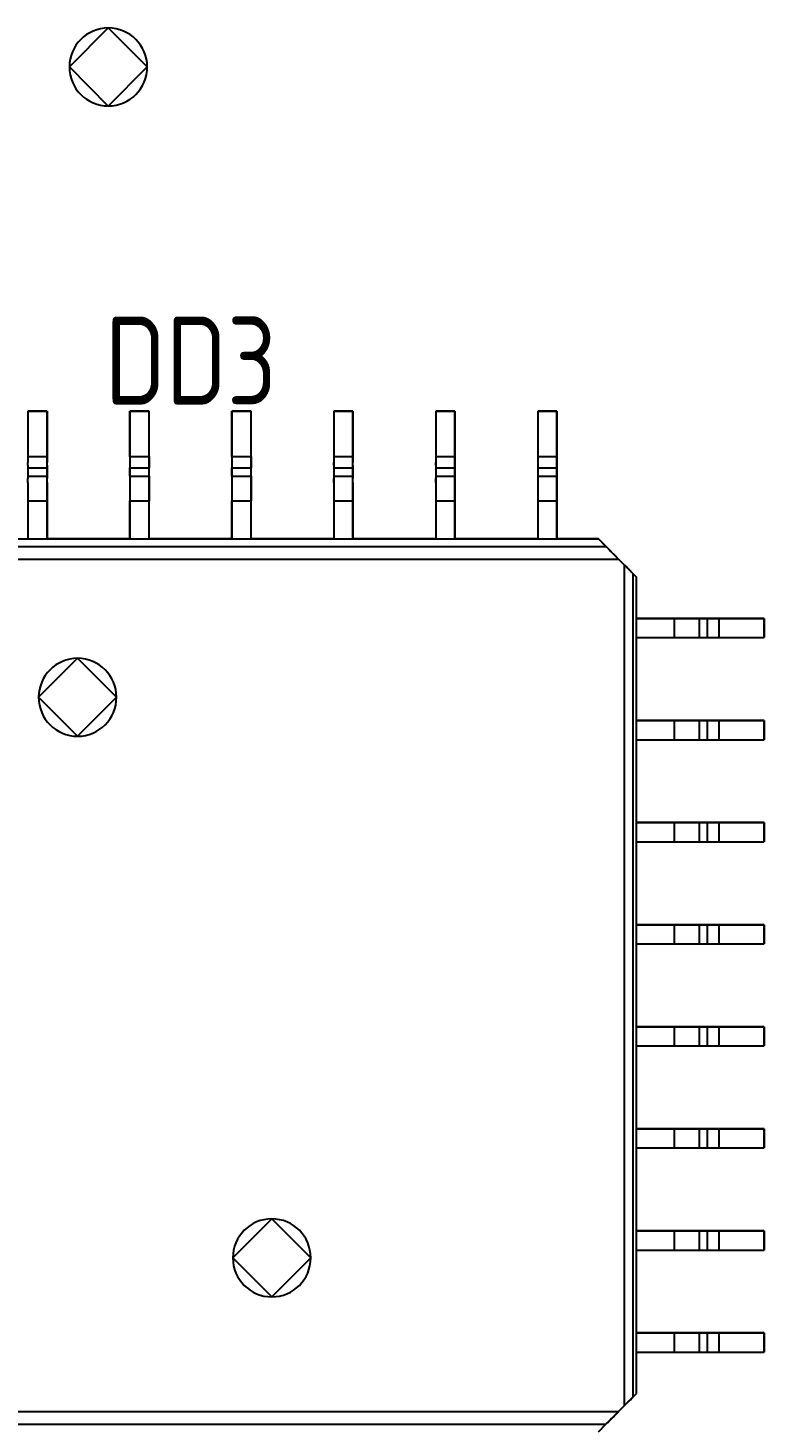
# Model space of a CAD drawing. Header units: inches. Extents: x 0 to 840, y -594 to 0.
# Drawn here: x 252.1 to 263.65, y -261.28 to -239.34 of the extents above; entities that cross this region are included whole.
import ezdxf

# ---------------------------------------------------------------- set-up
doc = ezdxf.new("R2010")
doc.units = ezdxf.units.IN
doc.header["$MEASUREMENT"] = 0
doc.styles.add('GOST type A0', font='', dxfattribs={"oblique": 15, "height": 5})
doc.styles.get('GOST type A0').set_extended_font_data('GOST type A')

msp = doc.modelspace()

# ---------------------------------------------------------------- linework, layer by layer
at = {"color": 18, "true_color": 0x000000}
for p, q in [((253.356, -239.335), (252.745, -239.946)), ((253.968, -239.946), (253.356, -239.335)), ((252.745, -239.946), (253.356, -240.558)), ((253.356, -240.558), (253.968, -239.946)), ((252.396, -245.342), (252.096, -245.342)), ((252.096, -245.342), (252.396, -245.342)), ((252.096, -245.342), (252.096, -246.05)), ((252.396, -245.342), (252.096, -245.342)), ((252.096, -245.342), (252.396, -245.342)), ((252.096, -245.342), (252.096, -246.05)), ((252.396, -247.342), (252.396, -245.342)), ((252.396, -245.342), (252.396, -246.05)), ((252.396, -247.342), (252.396, -245.342)), ((252.396, -245.342), (252.396, -246.05)), ((253.996, -245.342), (253.696, -245.342)), ((253.696, -245.342), (253.696, -247.342)), ((253.696, -245.342), (253.996, -245.342)), ((253.696, -246.05), (253.696, -245.342)), ((253.996, -245.342), (253.696, -245.342)), ((253.696, -245.342), (253.696, -247.342)), ((253.696, -245.342), (253.996, -245.342)), ((253.696, -246.05), (253.696, -245.342)), ((253.996, -247.342), (253.996, -245.342)), ((253.996, -246.05), (253.996, -245.342)), ((253.996, -247.342), (253.996, -245.342)), ((253.996, -246.05), (253.996, -245.342)), ((255.596, -245.342), (255.296, -245.342)), ((255.296, -245.342), (255.296, -247.342)), ((255.296, -245.342), (255.596, -245.342)), ((255.296, -246.05), (255.296, -245.342)), ((255.596, -245.342), (255.296, -245.342)), ((255.296, -245.342), (255.296, -247.342)), ((255.296, -245.342), (255.596, -245.342)), ((255.296, -246.05), (255.296, -245.342)), ((255.596, -247.342), (255.596, -245.342)), ((255.596, -246.05), (255.596, -245.342)), ((255.596, -247.342), (255.596, -245.342)), ((255.596, -246.05), (255.596, -245.342)), ((257.196, -245.342), (256.896, -245.342)), ((256.896, -245.342), (256.896, -247.342)), ((256.896, -245.342), (257.196, -245.342)), ((256.896, -245.342), (256.896, -246.05)), ((257.196, -245.342), (256.896, -245.342)), ((256.896, -245.342), (256.896, -247.342)), ((256.896, -245.342), (257.196, -245.342)), ((256.896, -245.342), (256.896, -246.05)), ((257.196, -247.342), (257.196, -245.342)), ((257.196, -245.342), (257.196, -246.05)), ((257.196, -247.342), (257.196, -245.342)), ((257.196, -245.342), (257.196, -246.05)), ((258.796, -245.342), (258.496, -245.342)), ((258.496, -245.342), (258.496, -247.342)), ((258.496, -245.342), (258.796, -245.342)), ((258.496, -245.342), (258.496, -246.05)), ((258.796, -245.342), (258.496, -245.342)), ((258.496, -245.342), (258.496, -247.342)), ((258.496, -245.342), (258.796, -245.342)), ((258.496, -245.342), (258.496, -246.05)), ((258.796, -247.342), (258.796, -245.342)), ((258.796, -245.342), (258.796, -246.05)), ((258.796, -247.342), (258.796, -245.342)), ((258.796, -245.342), (258.796, -246.05)), ((260.396, -245.342), (260.096, -245.342)), ((260.096, -245.342), (260.096, -247.342)), ((260.096, -245.342), (260.396, -245.342)), ((260.096, -245.342), (260.096, -246.05)), ((260.396, -245.342), (260.096, -245.342)), ((260.096, -245.342), (260.096, -247.342)), ((260.096, -245.342), (260.396, -245.342)), ((260.096, -245.342), (260.096, -246.05)), ((260.396, -247.342), (260.396, -245.342)), ((260.396, -245.342), (260.396, -246.05)), ((260.396, -247.342), (260.396, -245.342)), ((260.396, -245.342), (260.396, -246.05)), ((252.096, -246.05), (252.096, -246.1)), ((252.096, -246.05), (252.396, -246.05)), ((252.096, -246.05), (252.096, -246.1)), ((252.096, -246.05), (252.396, -246.05)), ((252.096, -246.1), (252.096, -246.146)), ((252.096, -246.1), (252.096, -246.146)), ((252.096, -246.186), (252.096, -246.146)), ((252.096, -246.186), (252.096, -246.146)), ((252.096, -246.186), (252.096, -246.214)), ((252.096, -246.186), (252.096, -246.214)), ((252.096, -246.214), (252.096, -246.232)), ((252.096, -246.214), (252.096, -246.232)), ((252.096, -246.232), (252.096, -246.36)), ((252.096, -246.232), (252.396, -246.232)), ((252.096, -246.232), (252.096, -246.36)), ((252.096, -246.232), (252.396, -246.232)), ((252.396, -246.05), (252.396, -246.1)), ((252.396, -246.05), (252.396, -246.1)), ((252.396, -246.1), (252.396, -246.146)), ((252.396, -246.1), (252.396, -246.146)), ((252.396, -246.186), (252.396, -246.146)), ((252.396, -246.186), (252.396, -246.146)), ((252.396, -246.186), (252.396, -246.214)), ((252.396, -246.186), (252.396, -246.214)), ((252.396, -246.214), (252.396, -246.232)), ((252.396, -246.214), (252.396, -246.232)), ((252.396, -246.232), (252.396, -246.36)), ((252.396, -246.232), (252.396, -246.36)), ((253.696, -246.05), (253.696, -246.1)), ((253.696, -246.05), (253.996, -246.05)), ((253.696, -246.05), (253.696, -246.1)), ((253.696, -246.05), (253.996, -246.05)), ((253.696, -246.1), (253.696, -246.146)), ((253.696, -246.1), (253.696, -246.146)), ((253.696, -246.146), (253.696, -246.186)), ((253.696, -246.146), (253.696, -246.186)), ((253.696, -246.186), (253.696, -246.214)), ((253.696, -246.186), (253.696, -246.214)), ((253.696, -246.214), (253.696, -246.232)), ((253.696, -246.214), (253.696, -246.232)), ((253.696, -246.36), (253.696, -246.232)), ((253.696, -246.232), (253.996, -246.232)), ((253.696, -246.36), (253.696, -246.232)), ((253.696, -246.232), (253.996, -246.232)), ((253.996, -246.05), (253.996, -246.1)), ((253.996, -246.05), (253.996, -246.1)), ((253.996, -246.1), (253.996, -246.146)), ((253.996, -246.1), (253.996, -246.146)), ((253.996, -246.146), (253.996, -246.186)), ((253.996, -246.146), (253.996, -246.186)), ((253.996, -246.186), (253.996, -246.214)), ((253.996, -246.186), (253.996, -246.214)), ((253.996, -246.214), (253.996, -246.232)), ((253.996, -246.214), (253.996, -246.232)), ((253.996, -246.36), (253.996, -246.232)), ((253.996, -246.36), (253.996, -246.232)), ((255.296, -246.05), (255.296, -246.1)), ((255.296, -246.05), (255.596, -246.05)), ((255.296, -246.05), (255.296, -246.1)), ((255.296, -246.05), (255.596, -246.05)), ((255.296, -246.1), (255.296, -246.146)), ((255.296, -246.1), (255.296, -246.146)), ((255.296, -246.146), (255.296, -246.186)), ((255.296, -246.146), (255.296, -246.186)), ((255.296, -246.186), (255.296, -246.214)), ((255.296, -246.186), (255.296, -246.214)), ((255.296, -246.214), (255.296, -246.232)), ((255.296, -246.214), (255.296, -246.232)), ((255.296, -246.36), (255.296, -246.232)), ((255.296, -246.232), (255.596, -246.232)), ((255.296, -246.36), (255.296, -246.232)), ((255.296, -246.232), (255.596, -246.232)), ((255.596, -246.05), (255.596, -246.1)), ((255.596, -246.05), (255.596, -246.1)), ((255.596, -246.1), (255.596, -246.146)), ((255.596, -246.1), (255.596, -246.146)), ((255.596, -246.146), (255.596, -246.186)), ((255.596, -246.146), (255.596, -246.186)), ((255.596, -246.186), (255.596, -246.214)), ((255.596, -246.186), (255.596, -246.214)), ((255.596, -246.214), (255.596, -246.232)), ((255.596, -246.214), (255.596, -246.232)), ((255.596, -246.36), (255.596, -246.232)), ((255.596, -246.36), (255.596, -246.232)), ((256.896, -246.05), (256.896, -246.1)), ((256.896, -246.05), (257.196, -246.05)), ((256.896, -246.05), (256.896, -246.1)), ((256.896, -246.05), (257.196, -246.05)), ((256.896, -246.1), (256.896, -246.146)), ((256.896, -246.1), (256.896, -246.146)), ((256.896, -246.186), (256.896, -246.146)), ((256.896, -246.186), (256.896, -246.146)), ((256.896, -246.186), (256.896, -246.214)), ((256.896, -246.186), (256.896, -246.214)), ((256.896, -246.214), (256.896, -246.232)), ((256.896, -246.214), (256.896, -246.232)), ((256.896, -246.232), (256.896, -246.36)), ((256.896, -246.232), (257.196, -246.232)), ((256.896, -246.232), (256.896, -246.36)), ((256.896, -246.232), (257.196, -246.232)), ((257.196, -246.05), (257.196, -246.1)), ((257.196, -246.05), (257.196, -246.1)), ((257.196, -246.1), (257.196, -246.146)), ((257.196, -246.1), (257.196, -246.146)), ((257.196, -246.186), (257.196, -246.146)), ((257.196, -246.186), (257.196, -246.146)), ((257.196, -246.186), (257.196, -246.214)), ((257.196, -246.186), (257.196, -246.214)), ((257.196, -246.214), (257.196, -246.232)), ((257.196, -246.214), (257.196, -246.232)), ((257.196, -246.232), (257.196, -246.36)), ((257.196, -246.232), (257.196, -246.36)), ((258.496, -246.05), (258.496, -246.1)), ((258.496, -246.05), (258.796, -246.05)), ((258.496, -246.05), (258.496, -246.1)), ((258.496, -246.05), (258.796, -246.05)), ((258.496, -246.1), (258.496, -246.146)), ((258.496, -246.1), (258.496, -246.146)), ((258.496, -246.186), (258.496, -246.146)), ((258.496, -246.186), (258.496, -246.146)), ((258.496, -246.186), (258.496, -246.214)), ((258.496, -246.186), (258.496, -246.214)), ((258.496, -246.214), (258.496, -246.232)), ((258.496, -246.214), (258.496, -246.232)), ((258.496, -246.232), (258.496, -246.36)), ((258.496, -246.232), (258.796, -246.232)), ((258.496, -246.232), (258.496, -246.36)), ((258.496, -246.232), (258.796, -246.232)), ((258.796, -246.05), (258.796, -246.1)), ((258.796, -246.05), (258.796, -246.1)), ((258.796, -246.1), (258.796, -246.146)), ((258.796, -246.1), (258.796, -246.146)), ((258.796, -246.146), (258.796, -246.186)), ((258.796, -246.146), (258.796, -246.186)), ((258.796, -246.186), (258.796, -246.214)), ((258.796, -246.186), (258.796, -246.214)), ((258.796, -246.214), (258.796, -246.232)), ((258.796, -246.214), (258.796, -246.232)), ((258.796, -246.232), (258.796, -246.36)), ((258.796, -246.232), (258.796, -246.36)), ((260.096, -246.05), (260.096, -246.1)), ((260.096, -246.05), (260.396, -246.05)), ((260.096, -246.05), (260.096, -246.1)), ((260.096, -246.05), (260.396, -246.05)), ((260.096, -246.1), (260.096, -246.146)), ((260.096, -246.1), (260.096, -246.146)), ((260.096, -246.146), (260.096, -246.186)), ((260.096, -246.146), (260.096, -246.186)), ((260.096, -246.186), (260.096, -246.214)), ((260.096, -246.186), (260.096, -246.214)), ((260.096, -246.214), (260.096, -246.232)), ((260.096, -246.214), (260.096, -246.232)), ((260.096, -246.232), (260.096, -246.36)), ((260.096, -246.232), (260.396, -246.232)), ((260.096, -246.232), (260.096, -246.36)), ((260.096, -246.232), (260.396, -246.232)), ((260.396, -246.05), (260.396, -246.1)), ((260.396, -246.05), (260.396, -246.1)), ((260.396, -246.1), (260.396, -246.146)), ((260.396, -246.1), (260.396, -246.146)), ((260.396, -246.146), (260.396, -246.186)), ((260.396, -246.146), (260.396, -246.186)), ((260.396, -246.186), (260.396, -246.214)), ((260.396, -246.186), (260.396, -246.214)), ((260.396, -246.214), (260.396, -246.232)), ((260.396, -246.214), (260.396, -246.232)), ((260.396, -246.232), (260.396, -246.36)), ((260.396, -246.232), (260.396, -246.36)), ((252.096, -246.36), (252.096, -246.398)), ((252.096, -246.36), (252.396, -246.36)), ((252.096, -246.36), (252.096, -246.398)), ((252.096, -246.36), (252.396, -246.36)), ((252.096, -246.462), (252.096, -246.398)), ((252.096, -246.462), (252.096, -246.398)), ((252.096, -246.462), (252.096, -246.546)), ((252.096, -246.462), (252.096, -246.546)), ((252.396, -246.36), (252.396, -246.398)), ((252.396, -246.36), (252.396, -246.398)), ((252.396, -246.462), (252.396, -246.398)), ((252.396, -246.462), (252.396, -246.398)), ((252.396, -246.462), (252.396, -246.546)), ((252.396, -246.462), (252.396, -246.546)), ((253.696, -246.36), (253.696, -246.398)), ((253.696, -246.36), (253.996, -246.36)), ((253.696, -246.36), (253.696, -246.398)), ((253.696, -246.36), (253.996, -246.36)), ((253.696, -246.398), (253.696, -246.462)), ((253.696, -246.398), (253.696, -246.462)), ((253.696, -246.462), (253.696, -246.546)), ((253.696, -246.462), (253.696, -246.546)), ((253.996, -246.36), (253.996, -246.398)), ((253.996, -246.36), (253.996, -246.398)), ((253.996, -246.398), (253.996, -246.462)), ((253.996, -246.398), (253.996, -246.462)), ((253.996, -246.462), (253.996, -246.546)), ((253.996, -246.462), (253.996, -246.546)), ((255.296, -246.36), (255.296, -246.398)), ((255.296, -246.36), (255.596, -246.36)), ((255.296, -246.36), (255.296, -246.398)), ((255.296, -246.36), (255.596, -246.36)), ((255.296, -246.398), (255.296, -246.462)), ((255.296, -246.398), (255.296, -246.462)), ((255.296, -246.462), (255.296, -246.546)), ((255.296, -246.462), (255.296, -246.546)), ((255.596, -246.36), (255.596, -246.398)), ((255.596, -246.36), (255.596, -246.398)), ((255.596, -246.398), (255.596, -246.462)), ((255.596, -246.398), (255.596, -246.462)), ((255.596, -246.462), (255.596, -246.546)), ((255.596, -246.462), (255.596, -246.546)), ((256.896, -246.36), (256.896, -246.398)), ((256.896, -246.36), (257.196, -246.36)), ((256.896, -246.36), (256.896, -246.398)), ((256.896, -246.36), (257.196, -246.36)), ((256.896, -246.462), (256.896, -246.398)), ((256.896, -246.462), (256.896, -246.398)), ((256.896, -246.462), (256.896, -246.546)), ((256.896, -246.462), (256.896, -246.546)), ((257.196, -246.36), (257.196, -246.398)), ((257.196, -246.36), (257.196, -246.398)), ((257.196, -246.462), (257.196, -246.398)), ((257.196, -246.462), (257.196, -246.398)), ((257.196, -246.462), (257.196, -246.546)), ((257.196, -246.462), (257.196, -246.546)), ((258.496, -246.36), (258.496, -246.398)), ((258.496, -246.36), (258.796, -246.36)), ((258.496, -246.36), (258.496, -246.398)), ((258.496, -246.36), (258.796, -246.36)), ((258.496, -246.462), (258.496, -246.398)), ((258.496, -246.462), (258.496, -246.398)), ((258.496, -246.462), (258.496, -246.546)), ((258.496, -246.462), (258.496, -246.546)), ((258.796, -246.36), (258.796, -246.398)), ((258.796, -246.36), (258.796, -246.398)), ((258.796, -246.398), (258.796, -246.462)), ((258.796, -246.398), (258.796, -246.462)), ((258.796, -246.462), (258.796, -246.546)), ((258.796, -246.462), (258.796, -246.546)), ((260.096, -246.36), (260.096, -246.398)), ((260.096, -246.36), (260.396, -246.36)), ((260.096, -246.36), (260.096, -246.398)), ((260.096, -246.36), (260.396, -246.36)), ((260.096, -246.398), (260.096, -246.462)), ((260.096, -246.398), (260.096, -246.462)), ((260.096, -246.462), (260.096, -246.546)), ((260.096, -246.462), (260.096, -246.546)), ((260.396, -246.36), (260.396, -246.398)), ((260.396, -246.36), (260.396, -246.398)), ((260.396, -246.398), (260.396, -246.462)), ((260.396, -246.398), (260.396, -246.462)), ((260.396, -246.462), (260.396, -246.546)), ((260.396, -246.462), (260.396, -246.546)), ((252.096, -246.546), (252.096, -246.644)), ((252.096, -246.546), (252.096, -246.644)), ((252.096, -246.644), (252.096, -246.75)), ((252.096, -246.644), (252.096, -246.75)), ((252.396, -246.546), (252.396, -246.644)), ((252.396, -246.546), (252.396, -246.644)), ((252.396, -246.644), (252.396, -246.75)), ((252.396, -246.644), (252.396, -246.75)), ((253.696, -246.546), (253.696, -246.644)), ((253.696, -246.546), (253.696, -246.644)), ((253.696, -246.644), (253.696, -246.75)), ((253.696, -246.644), (253.696, -246.75)), ((253.996, -246.546), (253.996, -246.644)), ((253.996, -246.546), (253.996, -246.644)), ((253.996, -246.644), (253.996, -246.75)), ((253.996, -246.644), (253.996, -246.75)), ((255.296, -246.546), (255.296, -246.644)), ((255.296, -246.546), (255.296, -246.644)), ((255.296, -246.644), (255.296, -246.75)), ((255.296, -246.644), (255.296, -246.75)), ((255.596, -246.546), (255.596, -246.644)), ((255.596, -246.546), (255.596, -246.644)), ((255.596, -246.644), (255.596, -246.75)), ((255.596, -246.644), (255.596, -246.75)), ((256.896, -246.546), (256.896, -246.644)), ((256.896, -246.546), (256.896, -246.644)), ((256.896, -246.644), (256.896, -246.75)), ((256.896, -246.644), (256.896, -246.75)), ((257.196, -246.546), (257.196, -246.644)), ((257.196, -246.546), (257.196, -246.644)), ((257.196, -246.644), (257.196, -246.75)), ((257.196, -246.644), (257.196, -246.75)), ((258.496, -246.546), (258.496, -246.644)), ((258.496, -246.546), (258.496, -246.644)), ((258.496, -246.644), (258.496, -246.75)), ((258.496, -246.644), (258.496, -246.75)), ((258.796, -246.546), (258.796, -246.644)), ((258.796, -246.546), (258.796, -246.644)), ((258.796, -246.644), (258.796, -246.75)), ((258.796, -246.644), (258.796, -246.75)), ((260.096, -246.546), (260.096, -246.644)), ((260.096, -246.546), (260.096, -246.644)), ((260.096, -246.644), (260.096, -246.75)), ((260.096, -246.644), (260.096, -246.75)), ((260.396, -246.546), (260.396, -246.644)), ((260.396, -246.546), (260.396, -246.644)), ((260.396, -246.644), (260.396, -246.75)), ((260.396, -246.644), (260.396, -246.75)), ((252.096, -246.75), (252.096, -247.342)), ((252.096, -246.75), (252.396, -246.75)), ((252.096, -246.75), (252.096, -247.342)), ((252.096, -246.75), (252.396, -246.75)), ((252.396, -246.75), (252.396, -247.342)), ((252.396, -246.75), (252.396, -247.342)), ((253.696, -247.342), (253.696, -246.75)), ((253.696, -246.75), (253.996, -246.75)), ((253.696, -247.342), (253.696, -246.75)), ((253.696, -246.75), (253.996, -246.75)), ((253.996, -247.342), (253.996, -246.75)), ((253.996, -247.342), (253.996, -246.75)), ((255.296, -247.342), (255.296, -246.75)), ((255.296, -246.75), (255.596, -246.75)), ((255.296, -247.342), (255.296, -246.75)), ((255.296, -246.75), (255.596, -246.75)), ((255.596, -247.342), (255.596, -246.75)), ((255.596, -247.342), (255.596, -246.75)), ((256.896, -246.75), (256.896, -247.342)), ((256.896, -246.75), (257.196, -246.75)), ((256.896, -246.75), (256.896, -247.342)), ((256.896, -246.75), (257.196, -246.75)), ((257.196, -246.75), (257.196, -247.342)), ((257.196, -246.75), (257.196, -247.342)), ((258.496, -246.75), (258.496, -247.342)), ((258.496, -246.75), (258.796, -246.75)), ((258.496, -246.75), (258.496, -247.342)), ((258.496, -246.75), (258.796, -246.75)), ((258.796, -246.75), (258.796, -247.342)), ((258.796, -246.75), (258.796, -247.342)), ((260.096, -246.75), (260.096, -247.342)), ((260.096, -246.75), (260.396, -246.75)), ((260.096, -246.75), (260.096, -247.342)), ((260.096, -246.75), (260.396, -246.75)), ((260.396, -246.75), (260.396, -247.342)), ((260.396, -246.75), (260.396, -247.342)), ((250.796, -247.342), (252.096, -247.342)), ((250.796, -247.342), (252.096, -247.342)), ((252.096, -247.342), (252.396, -247.342)), ((252.096, -247.342), (252.396, -247.342)), ((253.696, -247.342), (252.396, -247.342)), ((252.396, -247.342), (253.696, -247.342)), ((253.696, -247.342), (252.396, -247.342)), ((252.396, -247.342), (253.696, -247.342)), ((253.696, -247.342), (253.996, -247.342)), ((253.696, -247.342), (253.996, -247.342)), ((255.296, -247.342), (253.996, -247.342)), ((253.996, -247.342), (255.296, -247.342)), ((255.296, -247.342), (253.996, -247.342)), ((253.996, -247.342), (255.296, -247.342)), ((255.296, -247.342), (255.596, -247.342)), ((255.296, -247.342), (255.596, -247.342)), ((256.896, -247.342), (255.596, -247.342)), ((255.596, -247.342), (256.896, -247.342)), ((256.896, -247.342), (255.596, -247.342)), ((255.596, -247.342), (256.896, -247.342)), ((256.896, -247.342), (257.196, -247.342)), ((256.896, -247.342), (257.196, -247.342)), ((258.496, -247.342), (257.196, -247.342)), ((257.196, -247.342), (258.496, -247.342)), ((258.496, -247.342), (257.196, -247.342)), ((257.196, -247.342), (258.496, -247.342)), ((258.496, -247.342), (258.796, -247.342)), ((258.496, -247.342), (258.796, -247.342)), ((260.096, -247.342), (258.796, -247.342)), ((258.796, -247.342), (260.096, -247.342)), ((260.096, -247.342), (258.796, -247.342)), ((258.796, -247.342), (260.096, -247.342)), ((260.096, -247.342), (260.396, -247.342)), ((260.096, -247.342), (260.396, -247.342)), ((261.046, -247.342), (260.396, -247.342)), ((260.396, -247.342), (261.046, -247.342)), ((261.046, -247.342), (260.396, -247.342)), ((260.396, -247.342), (261.046, -247.342)), ((261.458, -247.754), (261.046, -247.342)), ((261.046, -247.342), (261.166, -247.462)), ((261.458, -247.754), (261.046, -247.342)), ((261.046, -247.342), (261.166, -247.462)), ((248.126, -247.462), (261.166, -247.462)), ((248.126, -247.462), (261.166, -247.462)), ((261.166, -247.462), (261.174, -247.47)), ((261.166, -247.462), (261.174, -247.47)), ((261.174, -247.47), (261.184, -247.48)), ((261.174, -247.47), (261.184, -247.48)), ((261.184, -247.48), (261.208, -247.504)), ((261.184, -247.48), (261.208, -247.504)), ((261.208, -247.504), (261.244, -247.54)), ((261.208, -247.504), (261.244, -247.54)), ((261.244, -247.54), (261.298, -247.594)), ((261.244, -247.54), (261.298, -247.594)), ((247.928, -247.66), (261.364, -247.66)), ((247.928, -247.66), (261.364, -247.66)), ((261.298, -247.594), (261.364, -247.66)), ((261.298, -247.594), (261.364, -247.66)), ((261.364, -247.66), (261.458, -247.754)), ((261.364, -247.66), (261.458, -247.754)), ((261.584, -247.88), (261.458, -247.754)), ((261.458, -260.93), (261.458, -247.754)), ((261.458, -247.754), (261.492, -247.788)), ((261.584, -247.88), (261.458, -247.754)), ((261.458, -260.93), (261.458, -247.754)), ((261.458, -247.754), (261.492, -247.788)), ((261.492, -247.788), (261.522, -247.818)), ((261.492, -247.788), (261.522, -247.818)), ((261.522, -247.818), (261.548, -247.844)), ((261.522, -247.818), (261.548, -247.844)), ((261.548, -247.844), (261.568, -247.864)), ((261.548, -247.844), (261.568, -247.864)), ((261.568, -247.864), (261.584, -247.88)), ((261.568, -247.864), (261.584, -247.88)), ((261.594, -247.89), (261.584, -247.88)), ((261.584, -247.88), (261.594, -247.89)), ((261.594, -247.89), (261.584, -247.88)), ((261.584, -247.88), (261.594, -247.89)), ((261.646, -247.942), (261.594, -247.89)), ((261.594, -247.89), (261.646, -247.942)), ((261.594, -260.794), (261.594, -247.89)), ((261.646, -247.942), (261.594, -247.89)), ((261.594, -247.89), (261.646, -247.942)), ((261.594, -260.794), (261.594, -247.89)), ((261.646, -248.592), (261.646, -247.942)), ((261.646, -260.742), (261.646, -247.942)), ((261.646, -248.592), (261.646, -247.942)), ((261.646, -260.742), (261.646, -247.942)), ((263.646, -248.592), (261.646, -248.592)), ((261.646, -248.592), (262.238, -248.592)), ((263.646, -248.592), (261.646, -248.592)), ((261.646, -248.592), (262.238, -248.592)), ((262.238, -248.592), (262.344, -248.592)), ((262.238, -248.592), (262.238, -248.892)), ((262.238, -248.592), (262.344, -248.592)), ((262.238, -248.592), (262.238, -248.892)), ((262.344, -248.592), (262.442, -248.592)), ((262.344, -248.592), (262.442, -248.592)), ((262.442, -248.592), (262.526, -248.592)), ((262.442, -248.592), (262.526, -248.592)), ((262.526, -248.592), (262.59, -248.592)), ((262.526, -248.592), (262.59, -248.592)), ((262.59, -248.592), (262.628, -248.592)), ((262.59, -248.592), (262.628, -248.592)), ((262.628, -248.592), (262.756, -248.592)), ((262.628, -248.592), (262.628, -248.892)), ((262.628, -248.592), (262.756, -248.592)), ((262.628, -248.592), (262.628, -248.892)), ((262.756, -248.592), (262.774, -248.592)), ((262.756, -248.592), (262.756, -248.892)), ((262.756, -248.592), (262.774, -248.592)), ((262.756, -248.592), (262.756, -248.892)), ((262.774, -248.592), (262.802, -248.592)), ((262.774, -248.592), (262.802, -248.592)), ((262.802, -248.592), (262.842, -248.592)), ((262.802, -248.592), (262.842, -248.592)), ((262.842, -248.592), (262.888, -248.592)), ((262.842, -248.592), (262.888, -248.592)), ((262.888, -248.592), (262.938, -248.592)), ((262.888, -248.592), (262.938, -248.592)), ((262.938, -248.592), (263.646, -248.592)), ((262.938, -248.592), (262.938, -248.892)), ((262.938, -248.592), (263.646, -248.592)), ((262.938, -248.592), (262.938, -248.892)), ((263.646, -248.892), (263.646, -248.592)), ((263.646, -248.592), (263.646, -248.892)), ((263.646, -248.892), (263.646, -248.592)), ((263.646, -248.592), (263.646, -248.892)), ((261.646, -250.192), (261.646, -248.892)), ((261.646, -248.892), (263.646, -248.892)), ((261.646, -248.892), (262.238, -248.892)), ((261.646, -250.192), (261.646, -248.892)), ((261.646, -248.892), (263.646, -248.892)), ((261.646, -248.892), (262.238, -248.892)), ((262.238, -248.892), (262.344, -248.892)), ((262.238, -248.892), (262.344, -248.892)), ((262.344, -248.892), (262.442, -248.892)), ((262.344, -248.892), (262.442, -248.892)), ((262.442, -248.892), (262.526, -248.892)), ((262.442, -248.892), (262.526, -248.892)), ((262.526, -248.892), (262.59, -248.892)), ((262.526, -248.892), (262.59, -248.892)), ((262.59, -248.892), (262.628, -248.892)), ((262.59, -248.892), (262.628, -248.892)), ((262.628, -248.892), (262.756, -248.892)), ((262.628, -248.892), (262.756, -248.892)), ((262.756, -248.892), (262.774, -248.892)), ((262.756, -248.892), (262.774, -248.892)), ((262.774, -248.892), (262.802, -248.892)), ((262.774, -248.892), (262.802, -248.892)), ((262.802, -248.892), (262.842, -248.892)), ((262.802, -248.892), (262.842, -248.892)), ((262.842, -248.892), (262.888, -248.892)), ((262.842, -248.892), (262.888, -248.892)), ((262.888, -248.892), (262.938, -248.892)), ((262.888, -248.892), (262.938, -248.892)), ((262.938, -248.892), (263.646, -248.892)), ((262.938, -248.892), (263.646, -248.892)), ((252.874, -249.216), (252.263, -249.827)), ((253.485, -249.827), (252.874, -249.216)), ((252.263, -249.827), (252.874, -250.438)), ((252.874, -250.438), (253.485, -249.827)), ((263.646, -250.192), (261.646, -250.192)), ((261.646, -250.192), (262.238, -250.192)), ((263.646, -250.192), (261.646, -250.192)), ((261.646, -250.192), (262.238, -250.192)), ((262.238, -250.192), (262.344, -250.192)), ((262.238, -250.192), (262.238, -250.492)), ((262.238, -250.192), (262.344, -250.192)), ((262.238, -250.192), (262.238, -250.492)), ((262.344, -250.192), (262.442, -250.192)), ((262.344, -250.192), (262.442, -250.192)), ((262.442, -250.192), (262.526, -250.192)), ((262.442, -250.192), (262.526, -250.192)), ((262.526, -250.192), (262.59, -250.192)), ((262.526, -250.192), (262.59, -250.192)), ((262.59, -250.192), (262.628, -250.192)), ((262.59, -250.192), (262.628, -250.192)), ((262.628, -250.192), (262.756, -250.192)), ((262.628, -250.192), (262.628, -250.492)), ((262.628, -250.192), (262.756, -250.192)), ((262.628, -250.192), (262.628, -250.492)), ((262.756, -250.192), (262.774, -250.192)), ((262.756, -250.192), (262.756, -250.492)), ((262.756, -250.192), (262.774, -250.192)), ((262.756, -250.192), (262.756, -250.492)), ((262.774, -250.192), (262.802, -250.192)), ((262.774, -250.192), (262.802, -250.192)), ((262.802, -250.192), (262.842, -250.192)), ((262.802, -250.192), (262.842, -250.192)), ((262.842, -250.192), (262.888, -250.192)), ((262.842, -250.192), (262.888, -250.192)), ((262.888, -250.192), (262.938, -250.192)), ((262.888, -250.192), (262.938, -250.192)), ((262.938, -250.192), (263.646, -250.192)), ((262.938, -250.192), (262.938, -250.492)), ((262.938, -250.192), (263.646, -250.192)), ((262.938, -250.192), (262.938, -250.492)), ((263.646, -250.492), (263.646, -250.192)), ((263.646, -250.192), (263.646, -250.492)), ((263.646, -250.492), (263.646, -250.192)), ((263.646, -250.192), (263.646, -250.492)), ((261.646, -251.792), (261.646, -250.492)), ((261.646, -250.492), (263.646, -250.492)), ((261.646, -250.492), (262.238, -250.492)), ((261.646, -251.792), (261.646, -250.492)), ((261.646, -250.492), (263.646, -250.492)), ((261.646, -250.492), (262.238, -250.492)), ((262.238, -250.492), (262.344, -250.492)), ((262.238, -250.492), (262.344, -250.492)), ((262.344, -250.492), (262.442, -250.492)), ((262.344, -250.492), (262.442, -250.492)), ((262.442, -250.492), (262.526, -250.492)), ((262.442, -250.492), (262.526, -250.492)), ((262.526, -250.492), (262.59, -250.492)), ((262.526, -250.492), (262.59, -250.492)), ((262.59, -250.492), (262.628, -250.492)), ((262.59, -250.492), (262.628, -250.492)), ((262.628, -250.492), (262.756, -250.492)), ((262.628, -250.492), (262.756, -250.492)), ((262.756, -250.492), (262.774, -250.492)), ((262.756, -250.492), (262.774, -250.492)), ((262.774, -250.492), (262.802, -250.492)), ((262.774, -250.492), (262.802, -250.492)), ((262.802, -250.492), (262.842, -250.492)), ((262.802, -250.492), (262.842, -250.492)), ((262.842, -250.492), (262.888, -250.492)), ((262.842, -250.492), (262.888, -250.492)), ((262.888, -250.492), (262.938, -250.492)), ((262.888, -250.492), (262.938, -250.492)), ((262.938, -250.492), (263.646, -250.492)), ((262.938, -250.492), (263.646, -250.492)), ((263.646, -251.792), (261.646, -251.792)), ((261.646, -251.792), (262.238, -251.792)), ((263.646, -251.792), (261.646, -251.792)), ((261.646, -251.792), (262.238, -251.792)), ((262.238, -251.792), (262.344, -251.792)), ((262.238, -251.792), (262.238, -252.092)), ((262.238, -251.792), (262.344, -251.792)), ((262.238, -251.792), (262.238, -252.092)), ((262.344, -251.792), (262.442, -251.792)), ((262.344, -251.792), (262.442, -251.792)), ((262.442, -251.792), (262.526, -251.792)), ((262.442, -251.792), (262.526, -251.792)), ((262.526, -251.792), (262.59, -251.792)), ((262.526, -251.792), (262.59, -251.792)), ((262.59, -251.792), (262.628, -251.792)), ((262.59, -251.792), (262.628, -251.792)), ((262.628, -251.792), (262.756, -251.792)), ((262.628, -251.792), (262.628, -252.092)), ((262.628, -251.792), (262.756, -251.792)), ((262.628, -251.792), (262.628, -252.092)), ((262.756, -251.792), (262.774, -251.792)), ((262.756, -251.792), (262.756, -252.092)), ((262.756, -251.792), (262.774, -251.792)), ((262.756, -251.792), (262.756, -252.092)), ((262.774, -251.792), (262.802, -251.792)), ((262.774, -251.792), (262.802, -251.792)), ((262.802, -251.792), (262.842, -251.792)), ((262.802, -251.792), (262.842, -251.792)), ((262.842, -251.792), (262.888, -251.792)), ((262.842, -251.792), (262.888, -251.792)), ((262.888, -251.792), (262.938, -251.792)), ((262.888, -251.792), (262.938, -251.792)), ((262.938, -251.792), (263.646, -251.792)), ((262.938, -251.792), (262.938, -252.092)), ((262.938, -251.792), (263.646, -251.792)), ((262.938, -251.792), (262.938, -252.092)), ((263.646, -252.092), (263.646, -251.792)), ((263.646, -251.792), (263.646, -252.092)), ((263.646, -252.092), (263.646, -251.792)), ((263.646, -251.792), (263.646, -252.092)), ((261.646, -253.392), (261.646, -252.092)), ((261.646, -252.092), (263.646, -252.092)), ((261.646, -252.092), (262.238, -252.092)), ((261.646, -253.392), (261.646, -252.092)), ((261.646, -252.092), (263.646, -252.092)), ((261.646, -252.092), (262.238, -252.092)), ((262.238, -252.092), (262.344, -252.092)), ((262.238, -252.092), (262.344, -252.092)), ((262.344, -252.092), (262.442, -252.092)), ((262.344, -252.092), (262.442, -252.092)), ((262.442, -252.092), (262.526, -252.092)), ((262.442, -252.092), (262.526, -252.092)), ((262.526, -252.092), (262.59, -252.092)), ((262.526, -252.092), (262.59, -252.092)), ((262.59, -252.092), (262.628, -252.092)), ((262.59, -252.092), (262.628, -252.092)), ((262.628, -252.092), (262.756, -252.092)), ((262.628, -252.092), (262.756, -252.092)), ((262.756, -252.092), (262.774, -252.092)), ((262.756, -252.092), (262.774, -252.092)), ((262.774, -252.092), (262.802, -252.092)), ((262.774, -252.092), (262.802, -252.092)), ((262.802, -252.092), (262.842, -252.092)), ((262.802, -252.092), (262.842, -252.092)), ((262.842, -252.092), (262.888, -252.092)), ((262.842, -252.092), (262.888, -252.092)), ((262.888, -252.092), (262.938, -252.092)), ((262.888, -252.092), (262.938, -252.092)), ((262.938, -252.092), (263.646, -252.092)), ((262.938, -252.092), (263.646, -252.092)), ((263.646, -253.392), (261.646, -253.392)), ((261.646, -253.392), (262.238, -253.392)), ((263.646, -253.392), (261.646, -253.392)), ((261.646, -253.392), (262.238, -253.392)), ((262.238, -253.392), (262.344, -253.392)), ((262.238, -253.392), (262.238, -253.692)), ((262.238, -253.392), (262.344, -253.392)), ((262.238, -253.392), (262.238, -253.692)), ((262.344, -253.392), (262.442, -253.392)), ((262.344, -253.392), (262.442, -253.392)), ((262.442, -253.392), (262.526, -253.392)), ((262.442, -253.392), (262.526, -253.392)), ((262.526, -253.392), (262.59, -253.392)), ((262.526, -253.392), (262.59, -253.392)), ((262.59, -253.392), (262.628, -253.392)), ((262.59, -253.392), (262.628, -253.392)), ((262.628, -253.392), (262.756, -253.392)), ((262.628, -253.392), (262.628, -253.692)), ((262.628, -253.392), (262.756, -253.392)), ((262.628, -253.392), (262.628, -253.692)), ((262.756, -253.392), (262.774, -253.392)), ((262.756, -253.392), (262.756, -253.692)), ((262.756, -253.392), (262.774, -253.392)), ((262.756, -253.392), (262.756, -253.692)), ((262.774, -253.392), (262.802, -253.392)), ((262.774, -253.392), (262.802, -253.392)), ((262.802, -253.392), (262.842, -253.392)), ((262.802, -253.392), (262.842, -253.392)), ((262.842, -253.392), (262.888, -253.392)), ((262.842, -253.392), (262.888, -253.392)), ((262.888, -253.392), (262.938, -253.392)), ((262.888, -253.392), (262.938, -253.392)), ((262.938, -253.392), (263.646, -253.392)), ((262.938, -253.392), (262.938, -253.692)), ((262.938, -253.392), (263.646, -253.392)), ((262.938, -253.392), (262.938, -253.692)), ((263.646, -253.692), (263.646, -253.392)), ((263.646, -253.392), (263.646, -253.692)), ((263.646, -253.692), (263.646, -253.392)), ((263.646, -253.392), (263.646, -253.692)), ((261.646, -254.992), (261.646, -253.692)), ((261.646, -253.692), (263.646, -253.692)), ((261.646, -253.692), (262.238, -253.692)), ((261.646, -254.992), (261.646, -253.692)), ((261.646, -253.692), (263.646, -253.692)), ((261.646, -253.692), (262.238, -253.692)), ((262.238, -253.692), (262.344, -253.692)), ((262.238, -253.692), (262.344, -253.692)), ((262.344, -253.692), (262.442, -253.692)), ((262.344, -253.692), (262.442, -253.692)), ((262.442, -253.692), (262.526, -253.692)), ((262.442, -253.692), (262.526, -253.692)), ((262.526, -253.692), (262.59, -253.692)), ((262.526, -253.692), (262.59, -253.692)), ((262.59, -253.692), (262.628, -253.692)), ((262.59, -253.692), (262.628, -253.692)), ((262.628, -253.692), (262.756, -253.692)), ((262.628, -253.692), (262.756, -253.692)), ((262.756, -253.692), (262.774, -253.692)), ((262.756, -253.692), (262.774, -253.692)), ((262.774, -253.692), (262.802, -253.692)), ((262.774, -253.692), (262.802, -253.692)), ((262.802, -253.692), (262.842, -253.692)), ((262.802, -253.692), (262.842, -253.692)), ((262.842, -253.692), (262.888, -253.692)), ((262.842, -253.692), (262.888, -253.692)), ((262.888, -253.692), (262.938, -253.692)), ((262.888, -253.692), (262.938, -253.692)), ((262.938, -253.692), (263.646, -253.692)), ((262.938, -253.692), (263.646, -253.692)), ((263.646, -254.992), (261.646, -254.992)), ((261.646, -254.992), (262.238, -254.992)), ((263.646, -254.992), (261.646, -254.992)), ((261.646, -254.992), (262.238, -254.992)), ((262.238, -254.992), (262.344, -254.992)), ((262.238, -254.992), (262.238, -255.292)), ((262.238, -254.992), (262.344, -254.992)), ((262.238, -254.992), (262.238, -255.292)), ((262.344, -254.992), (262.442, -254.992)), ((262.344, -254.992), (262.442, -254.992)), ((262.442, -254.992), (262.526, -254.992)), ((262.442, -254.992), (262.526, -254.992)), ((262.526, -254.992), (262.59, -254.992)), ((262.526, -254.992), (262.59, -254.992)), ((262.59, -254.992), (262.628, -254.992)), ((262.59, -254.992), (262.628, -254.992)), ((262.628, -254.992), (262.756, -254.992)), ((262.628, -254.992), (262.628, -255.292)), ((262.628, -254.992), (262.756, -254.992)), ((262.628, -254.992), (262.628, -255.292)), ((262.756, -254.992), (262.774, -254.992)), ((262.756, -254.992), (262.756, -255.292)), ((262.756, -254.992), (262.774, -254.992)), ((262.756, -254.992), (262.756, -255.292)), ((262.774, -254.992), (262.802, -254.992)), ((262.774, -254.992), (262.802, -254.992)), ((262.802, -254.992), (262.842, -254.992)), ((262.802, -254.992), (262.842, -254.992)), ((262.842, -254.992), (262.888, -254.992)), ((262.842, -254.992), (262.888, -254.992)), ((262.888, -254.992), (262.938, -254.992)), ((262.888, -254.992), (262.938, -254.992)), ((262.938, -254.992), (263.646, -254.992)), ((262.938, -254.992), (262.938, -255.292)), ((262.938, -254.992), (263.646, -254.992)), ((262.938, -254.992), (262.938, -255.292)), ((263.646, -255.292), (263.646, -254.992)), ((263.646, -254.992), (263.646, -255.292)), ((263.646, -255.292), (263.646, -254.992)), ((263.646, -254.992), (263.646, -255.292)), ((261.646, -256.592), (261.646, -255.292)), ((261.646, -255.292), (263.646, -255.292)), ((261.646, -255.292), (262.238, -255.292)), ((261.646, -256.592), (261.646, -255.292)), ((261.646, -255.292), (263.646, -255.292)), ((261.646, -255.292), (262.238, -255.292)), ((262.238, -255.292), (262.344, -255.292)), ((262.238, -255.292), (262.344, -255.292)), ((262.344, -255.292), (262.442, -255.292)), ((262.344, -255.292), (262.442, -255.292)), ((262.442, -255.292), (262.526, -255.292)), ((262.442, -255.292), (262.526, -255.292)), ((262.526, -255.292), (262.59, -255.292)), ((262.526, -255.292), (262.59, -255.292)), ((262.59, -255.292), (262.628, -255.292)), ((262.59, -255.292), (262.628, -255.292)), ((262.628, -255.292), (262.756, -255.292)), ((262.628, -255.292), (262.756, -255.292)), ((262.756, -255.292), (262.774, -255.292)), ((262.756, -255.292), (262.774, -255.292)), ((262.774, -255.292), (262.802, -255.292)), ((262.774, -255.292), (262.802, -255.292)), ((262.802, -255.292), (262.842, -255.292)), ((262.802, -255.292), (262.842, -255.292)), ((262.842, -255.292), (262.888, -255.292)), ((262.842, -255.292), (262.888, -255.292)), ((262.888, -255.292), (262.938, -255.292)), ((262.888, -255.292), (262.938, -255.292)), ((262.938, -255.292), (263.646, -255.292)), ((262.938, -255.292), (263.646, -255.292)), ((263.646, -256.592), (261.646, -256.592)), ((261.646, -256.592), (262.238, -256.592)), ((263.646, -256.592), (261.646, -256.592)), ((261.646, -256.592), (262.238, -256.592)), ((262.238, -256.592), (262.344, -256.592)), ((262.238, -256.592), (262.238, -256.892)), ((262.238, -256.592), (262.344, -256.592)), ((262.238, -256.592), (262.238, -256.892)), ((262.344, -256.592), (262.442, -256.592)), ((262.344, -256.592), (262.442, -256.592)), ((262.442, -256.592), (262.526, -256.592)), ((262.442, -256.592), (262.526, -256.592)), ((262.526, -256.592), (262.59, -256.592)), ((262.526, -256.592), (262.59, -256.592)), ((262.59, -256.592), (262.628, -256.592)), ((262.59, -256.592), (262.628, -256.592)), ((262.628, -256.592), (262.756, -256.592)), ((262.628, -256.592), (262.628, -256.892)), ((262.628, -256.592), (262.756, -256.592)), ((262.628, -256.592), (262.628, -256.892)), ((262.756, -256.592), (262.774, -256.592)), ((262.756, -256.592), (262.756, -256.892)), ((262.756, -256.592), (262.774, -256.592)), ((262.756, -256.592), (262.756, -256.892)), ((262.774, -256.592), (262.802, -256.592)), ((262.774, -256.592), (262.802, -256.592)), ((262.802, -256.592), (262.842, -256.592)), ((262.802, -256.592), (262.842, -256.592)), ((262.842, -256.592), (262.888, -256.592)), ((262.842, -256.592), (262.888, -256.592)), ((262.888, -256.592), (262.938, -256.592)), ((262.888, -256.592), (262.938, -256.592)), ((262.938, -256.592), (263.646, -256.592)), ((262.938, -256.592), (262.938, -256.892)), ((262.938, -256.592), (263.646, -256.592)), ((262.938, -256.592), (262.938, -256.892)), ((263.646, -256.892), (263.646, -256.592)), ((263.646, -256.592), (263.646, -256.892)), ((263.646, -256.892), (263.646, -256.592)), ((263.646, -256.592), (263.646, -256.892)), ((261.646, -258.192), (261.646, -256.892)), ((261.646, -256.892), (263.646, -256.892)), ((261.646, -256.892), (262.238, -256.892)), ((261.646, -258.192), (261.646, -256.892)), ((261.646, -256.892), (263.646, -256.892)), ((261.646, -256.892), (262.238, -256.892)), ((262.238, -256.892), (262.344, -256.892)), ((262.238, -256.892), (262.344, -256.892)), ((262.344, -256.892), (262.442, -256.892)), ((262.344, -256.892), (262.442, -256.892)), ((262.442, -256.892), (262.526, -256.892)), ((262.442, -256.892), (262.526, -256.892)), ((262.526, -256.892), (262.59, -256.892)), ((262.526, -256.892), (262.59, -256.892)), ((262.59, -256.892), (262.628, -256.892)), ((262.59, -256.892), (262.628, -256.892)), ((262.628, -256.892), (262.756, -256.892)), ((262.628, -256.892), (262.756, -256.892)), ((262.756, -256.892), (262.774, -256.892)), ((262.756, -256.892), (262.774, -256.892)), ((262.774, -256.892), (262.802, -256.892)), ((262.774, -256.892), (262.802, -256.892)), ((262.802, -256.892), (262.842, -256.892)), ((262.802, -256.892), (262.842, -256.892)), ((262.842, -256.892), (262.888, -256.892)), ((262.842, -256.892), (262.888, -256.892)), ((262.888, -256.892), (262.938, -256.892)), ((262.888, -256.892), (262.938, -256.892)), ((262.938, -256.892), (263.646, -256.892)), ((262.938, -256.892), (263.646, -256.892)), ((255.922, -258.004), (255.311, -258.615)), ((256.533, -258.615), (255.922, -258.004)), ((263.646, -258.192), (261.646, -258.192)), ((261.646, -258.192), (262.238, -258.192)), ((263.646, -258.192), (261.646, -258.192)), ((261.646, -258.192), (262.238, -258.192)), ((262.238, -258.192), (262.344, -258.192)), ((262.238, -258.192), (262.238, -258.492)), ((262.238, -258.192), (262.344, -258.192)), ((262.238, -258.192), (262.238, -258.492)), ((262.344, -258.192), (262.442, -258.192)), ((262.344, -258.192), (262.442, -258.192)), ((262.442, -258.192), (262.526, -258.192)), ((262.442, -258.192), (262.526, -258.192)), ((262.526, -258.192), (262.59, -258.192)), ((262.526, -258.192), (262.59, -258.192)), ((262.59, -258.192), (262.628, -258.192)), ((262.59, -258.192), (262.628, -258.192)), ((262.628, -258.192), (262.756, -258.192)), ((262.628, -258.192), (262.628, -258.492)), ((262.628, -258.192), (262.756, -258.192)), ((262.628, -258.192), (262.628, -258.492)), ((262.756, -258.192), (262.774, -258.192)), ((262.756, -258.192), (262.756, -258.492)), ((262.756, -258.192), (262.774, -258.192)), ((262.756, -258.192), (262.756, -258.492)), ((262.774, -258.192), (262.802, -258.192)), ((262.774, -258.192), (262.802, -258.192)), ((262.802, -258.192), (262.842, -258.192)), ((262.802, -258.192), (262.842, -258.192)), ((262.842, -258.192), (262.888, -258.192)), ((262.842, -258.192), (262.888, -258.192)), ((262.888, -258.192), (262.938, -258.192)), ((262.888, -258.192), (262.938, -258.192)), ((262.938, -258.192), (263.646, -258.192)), ((262.938, -258.192), (262.938, -258.492)), ((262.938, -258.192), (263.646, -258.192)), ((262.938, -258.192), (262.938, -258.492)), ((263.646, -258.492), (263.646, -258.192)), ((263.646, -258.192), (263.646, -258.492)), ((263.646, -258.492), (263.646, -258.192)), ((263.646, -258.192), (263.646, -258.492)), ((261.646, -259.792), (261.646, -258.492)), ((261.646, -258.492), (263.646, -258.492)), ((261.646, -258.492), (262.238, -258.492)), ((261.646, -259.792), (261.646, -258.492)), ((261.646, -258.492), (263.646, -258.492)), ((261.646, -258.492), (262.238, -258.492)), ((262.238, -258.492), (262.344, -258.492)), ((262.238, -258.492), (262.344, -258.492)), ((262.344, -258.492), (262.442, -258.492)), ((262.344, -258.492), (262.442, -258.492)), ((262.442, -258.492), (262.526, -258.492)), ((262.442, -258.492), (262.526, -258.492)), ((262.526, -258.492), (262.59, -258.492)), ((262.526, -258.492), (262.59, -258.492)), ((262.59, -258.492), (262.628, -258.492)), ((262.59, -258.492), (262.628, -258.492)), ((262.628, -258.492), (262.756, -258.492)), ((262.628, -258.492), (262.756, -258.492)), ((262.756, -258.492), (262.774, -258.492)), ((262.756, -258.492), (262.774, -258.492)), ((262.774, -258.492), (262.802, -258.492)), ((262.774, -258.492), (262.802, -258.492)), ((262.802, -258.492), (262.842, -258.492)), ((262.802, -258.492), (262.842, -258.492)), ((262.842, -258.492), (262.888, -258.492)), ((262.842, -258.492), (262.888, -258.492)), ((262.888, -258.492), (262.938, -258.492)), ((262.888, -258.492), (262.938, -258.492)), ((262.938, -258.492), (263.646, -258.492)), ((262.938, -258.492), (263.646, -258.492)), ((255.311, -258.615), (255.922, -259.227)), ((255.922, -259.227), (256.533, -258.615)), ((263.646, -259.792), (261.646, -259.792)), ((261.646, -259.792), (262.238, -259.792)), ((263.646, -259.792), (261.646, -259.792)), ((261.646, -259.792), (262.238, -259.792)), ((262.238, -259.792), (262.344, -259.792)), ((262.238, -259.792), (262.238, -260.092)), ((262.238, -259.792), (262.344, -259.792)), ((262.238, -259.792), (262.238, -260.092)), ((262.344, -259.792), (262.442, -259.792)), ((262.344, -259.792), (262.442, -259.792)), ((262.442, -259.792), (262.526, -259.792)), ((262.442, -259.792), (262.526, -259.792)), ((262.526, -259.792), (262.59, -259.792)), ((262.526, -259.792), (262.59, -259.792)), ((262.59, -259.792), (262.628, -259.792)), ((262.59, -259.792), (262.628, -259.792)), ((262.628, -259.792), (262.756, -259.792)), ((262.628, -259.792), (262.628, -260.092)), ((262.628, -259.792), (262.756, -259.792)), ((262.628, -259.792), (262.628, -260.092)), ((262.756, -259.792), (262.774, -259.792)), ((262.756, -259.792), (262.756, -260.092)), ((262.756, -259.792), (262.774, -259.792)), ((262.756, -259.792), (262.756, -260.092)), ((262.774, -259.792), (262.802, -259.792)), ((262.774, -259.792), (262.802, -259.792)), ((262.802, -259.792), (262.842, -259.792)), ((262.802, -259.792), (262.842, -259.792)), ((262.842, -259.792), (262.888, -259.792)), ((262.842, -259.792), (262.888, -259.792)), ((262.888, -259.792), (262.938, -259.792)), ((262.888, -259.792), (262.938, -259.792)), ((262.938, -259.792), (263.646, -259.792)), ((262.938, -259.792), (262.938, -260.092)), ((262.938, -259.792), (263.646, -259.792)), ((262.938, -259.792), (262.938, -260.092)), ((263.646, -260.092), (263.646, -259.792)), ((263.646, -259.792), (263.646, -260.092)), ((263.646, -260.092), (263.646, -259.792)), ((263.646, -259.792), (263.646, -260.092)), ((261.646, -260.742), (261.646, -260.092)), ((261.646, -260.092), (263.646, -260.092)), ((261.646, -260.092), (262.238, -260.092)), ((261.646, -260.742), (261.646, -260.092)), ((261.646, -260.092), (263.646, -260.092)), ((261.646, -260.092), (262.238, -260.092)), ((262.238, -260.092), (262.344, -260.092)), ((262.238, -260.092), (262.344, -260.092)), ((262.344, -260.092), (262.442, -260.092)), ((262.344, -260.092), (262.442, -260.092)), ((262.442, -260.092), (262.526, -260.092)), ((262.442, -260.092), (262.526, -260.092)), ((262.526, -260.092), (262.59, -260.092)), ((262.526, -260.092), (262.59, -260.092)), ((262.59, -260.092), (262.628, -260.092)), ((262.59, -260.092), (262.628, -260.092)), ((262.628, -260.092), (262.756, -260.092)), ((262.628, -260.092), (262.756, -260.092)), ((262.756, -260.092), (262.774, -260.092)), ((262.756, -260.092), (262.774, -260.092)), ((262.774, -260.092), (262.802, -260.092)), ((262.774, -260.092), (262.802, -260.092)), ((262.802, -260.092), (262.842, -260.092)), ((262.802, -260.092), (262.842, -260.092)), ((262.842, -260.092), (262.888, -260.092)), ((262.842, -260.092), (262.888, -260.092)), ((262.888, -260.092), (262.938, -260.092)), ((262.888, -260.092), (262.938, -260.092)), ((262.938, -260.092), (263.646, -260.092)), ((262.938, -260.092), (263.646, -260.092)), ((261.276, -261.112), (261.458, -260.93)), ((261.276, -261.112), (261.458, -260.93)), ((261.364, -261.024), (261.458, -260.93)), ((261.364, -261.024), (261.458, -260.93)), ((261.458, -260.93), (261.574, -260.814)), ((261.458, -260.93), (261.574, -260.814)), ((261.458, -260.93), (261.51, -260.878)), ((261.458, -260.93), (261.51, -260.878)), ((261.51, -260.878), (261.55, -260.838)), ((261.51, -260.878), (261.55, -260.838)), ((261.55, -260.838), (261.574, -260.814)), ((261.55, -260.838), (261.574, -260.814)), ((261.574, -260.814), (261.586, -260.802)), ((261.574, -260.814), (261.586, -260.802)), ((261.574, -260.814), (261.586, -260.802)), ((261.574, -260.814), (261.586, -260.802)), ((261.586, -260.802), (261.594, -260.794)), ((261.586, -260.802), (261.594, -260.794)), ((261.586, -260.802), (261.594, -260.794)), ((261.586, -260.802), (261.594, -260.794)), ((261.594, -260.794), (261.646, -260.742)), ((261.594, -260.794), (261.646, -260.742)), ((261.594, -260.794), (261.646, -260.742)), ((261.594, -260.794), (261.646, -260.742)), ((247.928, -261.024), (261.364, -261.024)), ((247.928, -261.024), (261.364, -261.024)), ((261.166, -261.222), (261.276, -261.112)), ((261.166, -261.222), (261.276, -261.112)), ((261.216, -261.172), (261.244, -261.144)), ((261.216, -261.172), (261.244, -261.144)), ((261.244, -261.144), (261.276, -261.112)), ((261.244, -261.144), (261.276, -261.112)), ((261.276, -261.112), (261.312, -261.076)), ((261.276, -261.112), (261.312, -261.076)), ((261.312, -261.076), (261.338, -261.05)), ((261.312, -261.076), (261.338, -261.05)), ((261.338, -261.05), (261.364, -261.024)), ((261.338, -261.05), (261.364, -261.024)), ((248.126, -261.222), (261.166, -261.222)), ((248.126, -261.222), (261.166, -261.222)), ((261.046, -261.342), (261.166, -261.222)), ((261.046, -261.342), (261.166, -261.222)), ((261.046, -261.342), (261.166, -261.222)), ((261.046, -261.342), (261.166, -261.222)), ((261.166, -261.222), (261.176, -261.212)), ((261.166, -261.222), (261.176, -261.212)), ((261.176, -261.212), (261.194, -261.194)), ((261.176, -261.212), (261.194, -261.194)), ((261.194, -261.194), (261.216, -261.172)), ((261.194, -261.194), (261.216, -261.172))]:
    msp.add_line(p, q, dxfattribs=at)
for centre, start, end in [((253.356, -239.946), 90, 180), ((253.356, -239.946), 0, 90), ((253.356, -239.946), 180, 270), ((253.356, -239.946), 270, 0), ((252.874, -249.827), 90, 180), ((252.874, -249.827), 0, 90), ((252.874, -249.827), 180, 270), ((252.874, -249.827), 270, 0), ((255.922, -258.615), 90, 180), ((255.922, -258.615), 0, 90), ((255.922, -258.615), 180, 270), ((255.922, -258.615), 270, 0)]:
    msp.add_arc(centre, 0.611, start, end, dxfattribs=at)

# ---------------------------------------------------------------- texts
at = {"color": 18, "true_color": 0x000000, "style": 'GOST type A0'}
msp.add_text('DD3', height=1.3796, dxfattribs=at).set_placement((253.303, -245.238))

doc.saveas('drawing.dxf')
